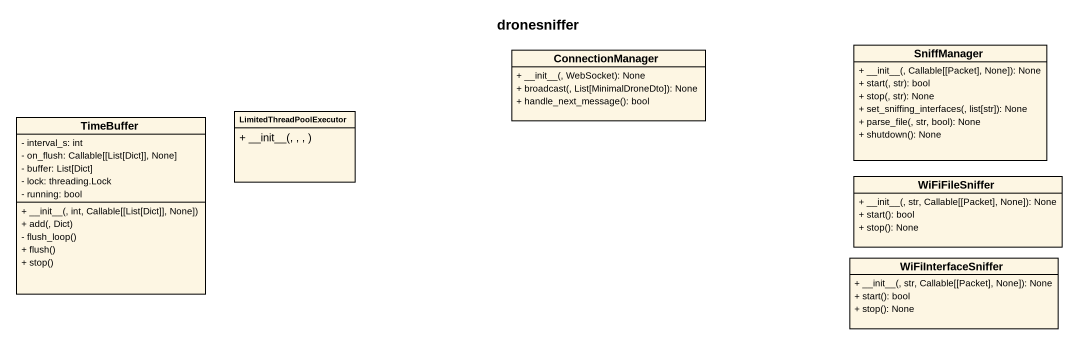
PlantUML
@startuml
title dronesniffer
hide circle
hide empty members
skinparam classAttributeIconSize 0
class ConnectionManager {
  + ~__init~__(, WebSocket): None
  + broadcast(, List[MinimalDroneDto]): None
  + handle_next_message(): bool
}
class SniffManager {
  + ~__init~__(, Callable~[~[Packet], None]): None
  + start(, str): bool
  + stop(, str): None
  + set_sniffing_interfaces(, list[str]): None
  + parse_file(, str, bool): None
  + shutdown(): None
}
class TimeBuffer {
  - interval_s: int
  - on_flush: Callable~[~[List[Dict]], None]
  - buffer: List[Dict]
  - lock: threading.Lock
  - running: bool
  + ~__init~__(, int, Callable~[~[List[Dict]], None])
  + add(, Dict)
  - flush_loop()
  + flush()
  + stop()
}
class LimitedThreadPoolExecutor {
  + ~__init~__(, , , )
}
class WiFiFileSniffer {
  + ~__init~__(, str, Callable~[~[Packet], None]): None
  + start(): bool
  + stop(): None
}
class WiFiInterfaceSniffer {
  + ~__init~__(, str, Callable~[~[Packet], None]): None
  + start(): bool
  + stop(): None
}
@enduml
